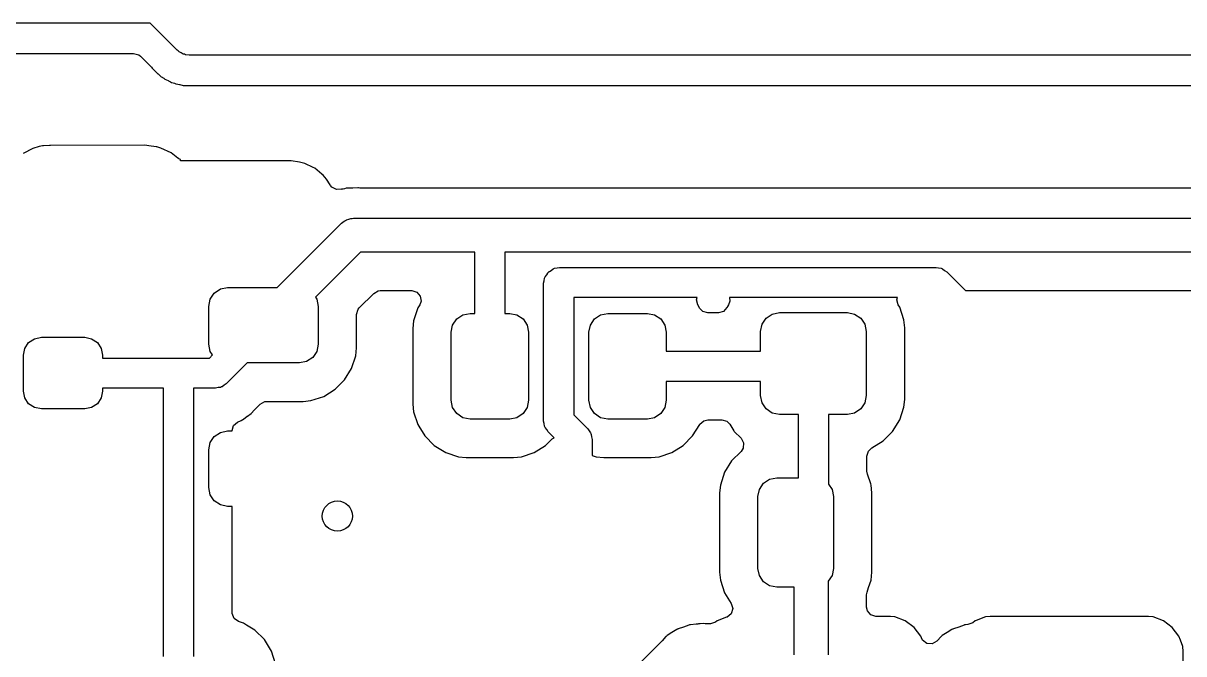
# Model space of a CAD drawing. Extents: x 0.23 to 2.97, y 0.23 to 2.17.
# Drawn here: x 0.853 to 1.458, y 1.334 to 1.663 of the extents above; entities that cross this region are included whole.
import ezdxf

# ---------------------------------------------------------------- set-up
doc = ezdxf.new("R2010")
doc.units = 0
doc.header["$MEASUREMENT"] = 0
doc.layers.add('BLACK', color=7, linetype='CONTINUOUS')

msp = doc.modelspace()

# ---------------------------------------------------------------- linework, layer by layer
at = {"layer": 'BLACK', "linetype": 'CONTINUOUS'}
for p, q in [((0.918874, 1.663), (0.498693, 1.663)), ((0.932965, 1.64891), (0.918874, 1.663)), ((0.643528, 1.64723), (0.910288, 1.64723)), ((0.910288, 1.64723), (0.91297, 1.64644)), ((0.933552, 1.64853), (0.932965, 1.64891)), ((0.934022, 1.64801), (0.933552, 1.64853)), ((0.935081, 1.64754), (0.934022, 1.64801)), ((0.936054, 1.6469), (0.935081, 1.64754)), ((0.936746, 1.64679), (0.936054, 1.6469)), ((0.937387, 1.64651), (0.936746, 1.64679)), ((0.939228, 1.64631), (0.937387, 1.64651)), ((0.91297, 1.64644), (0.913796, 1.64578)), ((0.913796, 1.64578), (0.919505, 1.64007)), ((1.5759, 1.64631), (0.939228, 1.64631)), ((0.919505, 1.64007), (0.919895, 1.63958)), ((0.919895, 1.63958), (0.919904, 1.63959)), ((0.919904, 1.63959), (0.920103, 1.63935)), ((0.920103, 1.63935), (0.922089, 1.63749)), ((0.922089, 1.63749), (0.92291, 1.63666)), ((0.92291, 1.63666), (0.922911, 1.63666)), ((0.922911, 1.63666), (0.922911, 1.63666)), ((0.922911, 1.63666), (0.923125, 1.6365)), ((0.923125, 1.6365), (0.923302, 1.63635)), ((0.923302, 1.63635), (0.924639, 1.63509)), ((0.924639, 1.63509), (0.925172, 1.6348)), ((0.925172, 1.6348), (0.925324, 1.63472)), ((0.925324, 1.63472), (0.925975, 1.63429)), ((0.925975, 1.63429), (0.926593, 1.63381)), ((0.926593, 1.63381), (0.926593, 1.63381)), ((0.926593, 1.63381), (0.926593, 1.63381)), ((0.926593, 1.63381), (0.928275, 1.63308)), ((0.928275, 1.63308), (0.928485, 1.63298)), ((0.928485, 1.63298), (0.929501, 1.63242)), ((0.929501, 1.63242), (0.930091, 1.63209)), ((0.930091, 1.63209), (0.930849, 1.6319)), ((0.930849, 1.6319), (0.931585, 1.63165)), ((0.931585, 1.63165), (0.93193, 1.6315)), ((0.93193, 1.6315), (0.932303, 1.63134)), ((0.932303, 1.63134), (0.932303, 1.63134)), ((0.932303, 1.63134), (0.932303, 1.63134)), ((0.932303, 1.63134), (0.933374, 1.63117)), ((0.933374, 1.63117), (0.934113, 1.63105)), ((0.934113, 1.63105), (0.934342, 1.631)), ((0.934342, 1.631), (0.936041, 1.63057)), ((0.936041, 1.63057), (1.08425, 1.63057)), ((1.08425, 1.63057), (1.08425, 1.63055)), ((1.08425, 1.63055), (1.17087, 1.63055)), ((1.17087, 1.63055), (1.17087, 1.63057)), ((1.17087, 1.63057), (1.32047, 1.63057)), ((1.32047, 1.63057), (1.32047, 1.63055)), ((1.32047, 1.63055), (1.40709, 1.63055)), ((1.40709, 1.63055), (1.40709, 1.63057)), ((1.40709, 1.63057), (1.55669, 1.63057)), ((0.861086, 1.59864), (0.857625, 1.59769)), ((0.862785, 1.59895), (0.861086, 1.59864)), ((0.861086, 1.59864), (0.861086, 1.59864)), ((0.863231, 1.59899), (0.862785, 1.59895)), ((0.866359, 1.59928), (0.863231, 1.59899)), ((0.866947, 1.59928), (0.866359, 1.59928)), ((0.916185, 1.59935), (0.866947, 1.59928)), ((0.916186, 1.59935), (0.916185, 1.59935)), ((0.918146, 1.59907), (0.916186, 1.59935)), ((0.916186, 1.59935), (0.916186, 1.59935)), ((0.922054, 1.59852), (0.918146, 1.59907)), ((0.92231, 1.59842), (0.922054, 1.59852)), ((0.924523, 1.59777), (0.92231, 1.59842)), ((0.857625, 1.59769), (0.852575, 1.59494)), ((0.929761, 1.59539), (0.924523, 1.59777)), ((0.924523, 1.59777), (0.924523, 1.59777)), ((0.932472, 1.59329), (0.929761, 1.59539)), ((0.932621, 1.59317), (0.932472, 1.59329)), ((0.933106, 1.59272), (0.932621, 1.59317)), ((0.933801, 1.59218), (0.933106, 1.59272)), ((0.934646, 1.59193), (0.933801, 1.59218)), ((0.934646, 1.5912), (0.934646, 1.59193)), ((0.992519, 1.5912), (0.934646, 1.5912)), ((0.996846, 1.59057), (0.992519, 1.5912)), ((0.999485, 1.5898), (0.996846, 1.59057)), ((0.996846, 1.59057), (0.996846, 1.59057)), ((0.996846, 1.59057), (0.996846, 1.59057)), ((1.00396, 1.58776), (0.999485, 1.5898)), ((1.00472, 1.58741), (1.00396, 1.58776)), ((1.00841, 1.58421), (1.00472, 1.58741)), ((1.00907, 1.58364), (1.00841, 1.58421)), ((1.01087, 1.58156), (1.00907, 1.58364)), ((1.01272, 1.57868), (1.01087, 1.58156)), ((1.01087, 1.58156), (1.01087, 1.58156)), ((1.01087, 1.58156), (1.01087, 1.58156)), ((1.01087, 1.58156), (1.01087, 1.58156)), ((1.01291, 1.57838), (1.01272, 1.57868)), ((1.01365, 1.57748), (1.01291, 1.57838)), ((1.01613, 1.57619), (1.01365, 1.57748)), ((1.01845, 1.57641), (1.01613, 1.57619)), ((1.01848, 1.57632), (1.01845, 1.57641)), ((1.01878, 1.5764), (1.01848, 1.57632)), ((1.01956, 1.57649), (1.01878, 1.5764)), ((1.02032, 1.57665), (1.01956, 1.57649)), ((1.02107, 1.57687), (1.02032, 1.57665)), ((1.0229, 1.57693), (1.02107, 1.57687)), ((1.02107, 1.57687), (1.02107, 1.57687)), ((1.02313, 1.57695), (1.0229, 1.57693)), ((1.0234, 1.57698), (1.02313, 1.57695)), ((1.02457, 1.57698), (1.0234, 1.57698)), ((1.02729, 1.57707), (1.02457, 1.57698)), ((1.0276, 1.57704), (1.02729, 1.57707)), ((1.02822, 1.57698), (1.0276, 1.57705)), ((1.0276, 1.57705), (1.0276, 1.57704)), ((1.93996, 1.57698), (1.02822, 1.57698)), ((0.985158, 1.52509), (1.01869, 1.55862)), ((1.01869, 1.55862), (1.02013, 1.55978)), ((1.02013, 1.55978), (1.02078, 1.56003)), ((1.02078, 1.56003), (1.02135, 1.56045)), ((1.02135, 1.56045), (1.02248, 1.56069)), ((1.02248, 1.56069), (1.02357, 1.5611)), ((1.02357, 1.5611), (1.02427, 1.56107)), ((1.02427, 1.56107), (1.02495, 1.56121)), ((1.02495, 1.56121), (1.94124, 1.56121)), ((1.02862, 1.5435), (1.00513, 1.52)), ((1.0882, 1.5435), (1.02862, 1.5435)), ((1.0882, 1.51156), (1.0882, 1.5435)), ((1.93757, 1.5435), (1.10395, 1.5435)), ((1.10395, 1.5435), (1.10395, 1.51156)), ((1.12491, 1.53073), (1.12573, 1.53176)), ((1.12573, 1.53176), (1.12623, 1.53256)), ((1.12623, 1.53256), (1.12628, 1.53266)), ((1.12628, 1.53266), (1.1263, 1.53268)), ((1.1263, 1.53268), (1.12643, 1.53288)), ((1.12643, 1.53288), (1.12687, 1.53332)), ((1.12687, 1.53332), (1.12707, 1.53344)), ((1.12707, 1.53344), (1.12709, 1.53347)), ((1.12709, 1.53347), (1.12718, 1.53352)), ((1.12718, 1.53352), (1.12798, 1.53402)), ((1.12798, 1.53402), (1.12902, 1.53484)), ((1.12902, 1.53484), (1.12945, 1.53494)), ((1.12945, 1.53494), (1.12983, 1.53518)), ((1.12983, 1.53518), (1.13115, 1.53533)), ((1.13115, 1.53533), (1.13243, 1.53562)), ((1.13243, 1.53562), (1.32883, 1.53562)), ((1.32883, 1.53562), (1.33011, 1.53533)), ((1.33011, 1.53533), (1.33143, 1.53518)), ((1.33143, 1.53518), (1.33181, 1.53494)), ((1.33181, 1.53494), (1.33224, 1.53484)), ((1.33224, 1.53484), (1.33328, 1.53402)), ((1.33328, 1.53402), (1.33439, 1.53332)), ((1.33439, 1.53332), (1.34423, 1.52348)), ((1.12413, 1.52731), (1.12442, 1.5286)), ((1.12413, 1.45541), (1.12413, 1.52731)), ((1.12442, 1.5286), (1.12457, 1.52992)), ((1.12457, 1.52992), (1.12481, 1.53029)), ((1.12481, 1.53029), (1.12491, 1.53073)), ((0.950206, 1.51901), (0.952339, 1.5222)), ((0.952339, 1.5222), (0.955533, 1.52434)), ((0.955533, 1.52434), (0.959299, 1.52509)), ((0.959299, 1.52509), (0.985158, 1.52509)), ((1.00513, 1.52), (1.00579, 1.51901)), ((1.02799, 1.51455), (1.03548, 1.52205)), ((1.03548, 1.52205), (1.0379, 1.52336)), ((1.0379, 1.52336), (1.03894, 1.52348)), ((1.03894, 1.52348), (1.05533, 1.52348)), ((1.05533, 1.52348), (1.05797, 1.5227)), ((1.05797, 1.5227), (1.05977, 1.52062)), ((1.05977, 1.52062), (1.06016, 1.5179)), ((1.20416, 1.51987), (1.13987, 1.51987)), ((1.13987, 1.51987), (1.13987, 1.45867)), ((1.20379, 1.51868), (1.20416, 1.51987)), ((1.30874, 1.51987), (1.221, 1.51987)), ((1.221, 1.51987), (1.22128, 1.5179)), ((1.30837, 1.51868), (1.30874, 1.51987)), ((1.34423, 1.52348), (1.74953, 1.52348)), ((0.949457, 1.51524), (0.950206, 1.51901)), ((0.949457, 1.49556), (0.949457, 1.51524)), ((1.00579, 1.51901), (1.00654, 1.51524)), ((1.00654, 1.51524), (1.00654, 1.49556)), ((1.02656, 1.5111), (1.02734, 1.51374)), ((1.02734, 1.51374), (1.02799, 1.51455)), ((1.05849, 1.51442), (1.0563, 1.5078)), ((1.05948, 1.51603), (1.05849, 1.51442)), ((1.05849, 1.51442), (1.05849, 1.51442)), ((1.06016, 1.5179), (1.05948, 1.51603)), ((1.20452, 1.51603), (1.20379, 1.51868)), ((1.20564, 1.51421), (1.20452, 1.51603)), ((1.20715, 1.51267), (1.20564, 1.51421)), ((1.21974, 1.51462), (1.218, 1.51265)), ((1.21981, 1.51471), (1.21974, 1.51463)), ((1.21974, 1.51463), (1.21974, 1.51462)), ((1.21974, 1.51462), (1.21974, 1.51462)), ((1.21989, 1.51486), (1.21981, 1.51471)), ((1.22009, 1.51519), (1.21989, 1.51486)), ((1.22061, 1.51603), (1.22009, 1.51519)), ((1.22128, 1.5179), (1.22061, 1.51603)), ((1.3091, 1.51603), (1.30837, 1.51868)), ((1.30982, 1.51486), (1.3091, 1.51603)), ((1.31201, 1.50824), (1.30982, 1.51486)), ((1.02656, 1.49357), (1.02656, 1.5111)), ((1.0563, 1.5078), (1.05588, 1.50371)), ((1.07665, 1.50548), (1.07878, 1.50868)), ((1.07878, 1.50868), (1.08197, 1.51081)), ((1.08197, 1.51081), (1.08574, 1.51156)), ((1.08574, 1.51156), (1.0882, 1.51156)), ((1.10395, 1.51156), (1.10641, 1.51156)), ((1.10641, 1.51156), (1.11018, 1.51081)), ((1.11018, 1.51081), (1.11337, 1.50868)), ((1.11337, 1.50868), (1.1155, 1.50548)), ((1.1485, 1.50548), (1.15063, 1.50868)), ((1.15063, 1.50868), (1.15382, 1.51081)), ((1.15382, 1.51081), (1.15759, 1.51156)), ((1.15759, 1.51156), (1.17826, 1.51156)), ((1.17826, 1.51156), (1.18203, 1.51081)), ((1.18203, 1.51081), (1.18522, 1.50868)), ((1.18522, 1.50868), (1.18735, 1.50548)), ((1.20979, 1.51189), (1.20715, 1.51267)), ((1.21539, 1.51189), (1.20979, 1.51189)), ((1.218, 1.51265), (1.21539, 1.51189)), ((1.23804, 1.50592), (1.24017, 1.50912)), ((1.24017, 1.50912), (1.24337, 1.51125)), ((1.24337, 1.51125), (1.24713, 1.512)), ((1.24713, 1.512), (1.28257, 1.512)), ((1.28257, 1.512), (1.28633, 1.51125)), ((1.28633, 1.51125), (1.28953, 1.50912)), ((1.28953, 1.50912), (1.29166, 1.50592)), ((1.31243, 1.50415), (1.31201, 1.50824)), ((1.05588, 1.50371), (1.05588, 1.46429)), ((1.0759, 1.50172), (1.07665, 1.50548)), ((1.0759, 1.46628), (1.0759, 1.50172)), ((1.1155, 1.50548), (1.11625, 1.50172)), ((1.11625, 1.50172), (1.11625, 1.46628)), ((1.14775, 1.50172), (1.1485, 1.50548)), ((1.14775, 1.46628), (1.14775, 1.50172)), ((1.18735, 1.50548), (1.1881, 1.50172)), ((1.1881, 1.50172), (1.1881, 1.49187)), ((1.23729, 1.50216), (1.23804, 1.50592)), ((1.23729, 1.49187), (1.23729, 1.50216)), ((1.29166, 1.50592), (1.29241, 1.50216)), ((1.29241, 1.50216), (1.29241, 1.46869)), ((1.31243, 1.4667), (1.31243, 1.50415)), ((0.853491, 1.49335), (0.855518, 1.49639)), ((0.855518, 1.49639), (0.858552, 1.49841)), ((0.858552, 1.49841), (0.86213, 1.49913)), ((0.86213, 1.49913), (0.884768, 1.49913)), ((0.884768, 1.49913), (0.888346, 1.49841)), ((0.888346, 1.49841), (0.891379, 1.49639)), ((0.891379, 1.49639), (0.893406, 1.49335)), ((0.950206, 1.49179), (0.949457, 1.49556)), ((1.00654, 1.49556), (1.00579, 1.49179)), ((0.85278, 1.48978), (0.853491, 1.49335)), ((0.85278, 1.47107), (0.85278, 1.48978)), ((0.893406, 1.49335), (0.894118, 1.48978)), ((0.894118, 1.48978), (0.894118, 1.4883)), ((0.949762, 1.4883), (0.951427, 1.48996)), ((0.951427, 1.48996), (0.950206, 1.49179)), ((1.00579, 1.49179), (1.00366, 1.4886)), ((1.02395, 1.48285), (1.02615, 1.48948)), ((1.02615, 1.48948), (1.02656, 1.49357)), ((1.1881, 1.49187), (1.23729, 1.49187)), ((0.894118, 1.4883), (0.937, 1.4883)), ((0.937, 1.4883), (0.949762, 1.4883)), ((0.96945, 1.48572), (0.958591, 1.47486)), ((0.996701, 1.48572), (0.96945, 1.48572)), ((1.00047, 1.48647), (0.996701, 1.48572)), ((1.00366, 1.4886), (1.00047, 1.48647)), ((1.02028, 1.47691), (1.02395, 1.48285)), ((0.853491, 1.4675), (0.85278, 1.47107)), ((0.894118, 1.47107), (0.893406, 1.4675)), ((0.925835, 1.47255), (0.894118, 1.47255)), ((0.894118, 1.47255), (0.894118, 1.47107)), ((0.925835, 1.33257), (0.925835, 1.47255)), ((0.953024, 1.47255), (0.941583, 1.47255)), ((0.941583, 1.47255), (0.941583, 1.33257)), ((0.954312, 1.47285), (0.953024, 1.47255)), ((0.955624, 1.47299), (0.954312, 1.47285)), ((0.956003, 1.47323), (0.955624, 1.47299)), ((0.95644, 1.47333), (0.956003, 1.47323)), ((0.957473, 1.47415), (0.95644, 1.47333)), ((0.958591, 1.47486), (0.957473, 1.47415)), ((1.00941, 1.46831), (1.01535, 1.47198)), ((1.01535, 1.47198), (1.02028, 1.47691)), ((1.23729, 1.47613), (1.1881, 1.47613)), ((1.1881, 1.47613), (1.1881, 1.46628)), ((1.23729, 1.46869), (1.23729, 1.47613)), ((0.855518, 1.46446), (0.853491, 1.4675)), ((0.893406, 1.4675), (0.891379, 1.46446)), ((0.976313, 1.46427), (0.978727, 1.46559)), ((0.978727, 1.46559), (0.979765, 1.4657)), ((0.979765, 1.4657), (0.99869, 1.4657)), ((0.99869, 1.4657), (0.998691, 1.4657)), ((0.998691, 1.4657), (1.00278, 1.46611)), ((1.00278, 1.46611), (1.00941, 1.46831)), ((1.07665, 1.46252), (1.0759, 1.46628)), ((1.11625, 1.46628), (1.1155, 1.46252)), ((1.1485, 1.46252), (1.14775, 1.46628)), ((1.1881, 1.46628), (1.18735, 1.46252)), ((1.23804, 1.46493), (1.23729, 1.46869)), ((1.24017, 1.46173), (1.23804, 1.46493)), ((1.29166, 1.46493), (1.28953, 1.46173)), ((1.29241, 1.46869), (1.29166, 1.46493)), ((1.31201, 1.46261), (1.31243, 1.4667)), ((0.858552, 1.46244), (0.855518, 1.46446)), ((0.86213, 1.46172), (0.858552, 1.46244)), ((0.884768, 1.46172), (0.86213, 1.46172)), ((0.888346, 1.46244), (0.884768, 1.46172)), ((0.891379, 1.46446), (0.888346, 1.46244)), ((0.969623, 1.45799), (0.971656, 1.45939)), ((0.971656, 1.45939), (0.973296, 1.46124)), ((0.973296, 1.46124), (0.973394, 1.46135)), ((0.973394, 1.46135), (0.976313, 1.46427)), ((1.05588, 1.46429), (1.05588, 1.46429)), ((1.05588, 1.46429), (1.0563, 1.4602)), ((1.0563, 1.4602), (1.05849, 1.45358)), ((1.07878, 1.45932), (1.07665, 1.46252)), ((1.08197, 1.45719), (1.07878, 1.45932)), ((1.11337, 1.45932), (1.11018, 1.45719)), ((1.1155, 1.46252), (1.11337, 1.45932)), ((1.15063, 1.45932), (1.1485, 1.46252)), ((1.15382, 1.45719), (1.15063, 1.45932)), ((1.18522, 1.45932), (1.18203, 1.45719)), ((1.18735, 1.46252), (1.18522, 1.45932)), ((1.24337, 1.4596), (1.24017, 1.46173)), ((1.24713, 1.45885), (1.24337, 1.4596)), ((1.28633, 1.4596), (1.28257, 1.45885)), ((1.28953, 1.46173), (1.28633, 1.4596)), ((1.30982, 1.45599), (1.31201, 1.46261)), ((0.961602, 1.45048), (0.962377, 1.45312)), ((0.962377, 1.45312), (0.964456, 1.45492)), ((0.964456, 1.45492), (0.964752, 1.45504)), ((0.964752, 1.45504), (0.966082, 1.45555)), ((0.966082, 1.45555), (0.966418, 1.45578)), ((0.966418, 1.45578), (0.967188, 1.45621)), ((0.967188, 1.45621), (0.96756, 1.45638)), ((0.96756, 1.45638), (0.969506, 1.4579)), ((0.969506, 1.4579), (0.969623, 1.45799)), ((1.05849, 1.45358), (1.05849, 1.45358)), ((1.05849, 1.45358), (1.05902, 1.45272)), ((1.08574, 1.45644), (1.08197, 1.45719)), ((1.10641, 1.45644), (1.08574, 1.45644)), ((1.11018, 1.45719), (1.10641, 1.45644)), ((1.12442, 1.45412), (1.12413, 1.45541)), ((1.12457, 1.45281), (1.12442, 1.45412)), ((1.12481, 1.45243), (1.12457, 1.45281)), ((1.13987, 1.45867), (1.14711, 1.45144)), ((1.15759, 1.45644), (1.15382, 1.45719)), ((1.17826, 1.45644), (1.15759, 1.45644)), ((1.18203, 1.45719), (1.17826, 1.45644)), ((1.20184, 1.44764), (1.20551, 1.45358)), ((1.20551, 1.45358), (1.20564, 1.45379)), ((1.20551, 1.45358), (1.20551, 1.45358)), ((1.20564, 1.45379), (1.20768, 1.45563)), ((1.20768, 1.45563), (1.20979, 1.45611)), ((1.20979, 1.45611), (1.21709, 1.45611)), ((1.21709, 1.45611), (1.21973, 1.45533)), ((1.21973, 1.45533), (1.22124, 1.45379)), ((1.22124, 1.45379), (1.22337, 1.45034)), ((1.25698, 1.45885), (1.24713, 1.45885)), ((1.25698, 1.42582), (1.25698, 1.45885)), ((1.28257, 1.45885), (1.27272, 1.45885)), ((1.27272, 1.45885), (1.27272, 1.42245)), ((1.30615, 1.45005), (1.30982, 1.45599)), ((0.950206, 1.44421), (0.952339, 1.4474)), ((0.952339, 1.4474), (0.955533, 1.44953)), ((0.955533, 1.44953), (0.959299, 1.45028)), ((0.959299, 1.45028), (0.961602, 1.45028)), ((0.961602, 1.45028), (0.961602, 1.45048)), ((1.05902, 1.45272), (1.06216, 1.44764)), ((1.06216, 1.44764), (1.06709, 1.4427)), ((1.12491, 1.45199), (1.12481, 1.45243)), ((1.12573, 1.45096), (1.12491, 1.45199)), ((1.12643, 1.44984), (1.12573, 1.45096)), ((1.12954, 1.44673), (1.12643, 1.44984)), ((1.14711, 1.45144), (1.14781, 1.45032)), ((1.14781, 1.45032), (1.14864, 1.44928)), ((1.14864, 1.44928), (1.14874, 1.44885)), ((1.14874, 1.44885), (1.14898, 1.44847)), ((1.14898, 1.44847), (1.14912, 1.44716)), ((1.14912, 1.44716), (1.14942, 1.44587)), ((1.19691, 1.4427), (1.20184, 1.44764)), ((1.22337, 1.45034), (1.22355, 1.45005)), ((1.22355, 1.45005), (1.22712, 1.44648)), ((1.30121, 1.44511), (1.30615, 1.45005)), ((0.949457, 1.44044), (0.950206, 1.44421)), ((1.06709, 1.4427), (1.07303, 1.43903)), ((1.11912, 1.43903), (1.12506, 1.4427)), ((1.12506, 1.4427), (1.12855, 1.44619)), ((1.12855, 1.44619), (1.12954, 1.44673)), ((1.14942, 1.44587), (1.14942, 1.43753)), ((1.19097, 1.43903), (1.19691, 1.4427)), ((1.22712, 1.44648), (1.22844, 1.44406)), ((1.22824, 1.44132), (1.22712, 1.43957)), ((1.22844, 1.44406), (1.22824, 1.44132)), ((1.29352, 1.4398), (1.29506, 1.44131)), ((1.29506, 1.44131), (1.29527, 1.44144)), ((1.29527, 1.44144), (1.30121, 1.44511)), ((1.29527, 1.44144), (1.29527, 1.44144)), ((0.949457, 1.42076), (0.949457, 1.44044)), ((1.07303, 1.43903), (1.07966, 1.43684)), ((1.07966, 1.43684), (1.08375, 1.43642)), ((1.08375, 1.43642), (1.1084, 1.43642)), ((1.1084, 1.43642), (1.11249, 1.43684)), ((1.11249, 1.43684), (1.11912, 1.43903)), ((1.14942, 1.43753), (1.15151, 1.43684)), ((1.15151, 1.43684), (1.1556, 1.43642)), ((1.1556, 1.43642), (1.18025, 1.43642)), ((1.18025, 1.43642), (1.18434, 1.43684)), ((1.18434, 1.43684), (1.19097, 1.43903)), ((1.22712, 1.43957), (1.22217, 1.43462)), ((1.29274, 1.43716), (1.29352, 1.4398)), ((1.29274, 1.42931), (1.29274, 1.43716)), ((1.21851, 1.42868), (1.21631, 1.42206)), ((1.22217, 1.43462), (1.21851, 1.42868)), ((1.21851, 1.42868), (1.21851, 1.42868)), ((1.29299, 1.42777), (1.29274, 1.42931)), ((1.23666, 1.41974), (1.2388, 1.42294)), ((1.2388, 1.42294), (1.24199, 1.42507)), ((1.24199, 1.42507), (1.24576, 1.42582)), ((1.24576, 1.42582), (1.25698, 1.42582)), ((1.2947, 1.42262), (1.29299, 1.42777)), ((1.29489, 1.42206), (1.2947, 1.42262)), ((0.950206, 1.41699), (0.949457, 1.42076)), ((0.952339, 1.4138), (0.950206, 1.41699)), ((1.21631, 1.42206), (1.21589, 1.41797)), ((1.21589, 1.41797), (1.21589, 1.37659)), ((1.23591, 1.41598), (1.23666, 1.41974)), ((1.27272, 1.42245), (1.27453, 1.41974)), ((1.27453, 1.41974), (1.27528, 1.41598)), ((1.2953, 1.41797), (1.29489, 1.42206)), ((1.2953, 1.37658), (1.2953, 1.41797)), ((0.955533, 1.41166), (0.952339, 1.4138)), ((0.959299, 1.41091), (0.955533, 1.41166)), ((0.961602, 1.41091), (0.959299, 1.41091)), ((0.961602, 1.35548), (0.961602, 1.41091)), ((1.23591, 1.37857), (1.23591, 1.41598)), ((1.27528, 1.41598), (1.27528, 1.37857)), ((1.21589, 1.37659), (1.21589, 1.37658)), ((1.21589, 1.37658), (1.21631, 1.3725)), ((1.23666, 1.37481), (1.23591, 1.37857)), ((1.2388, 1.37162), (1.23666, 1.37481)), ((1.27453, 1.37481), (1.27254, 1.37182)), ((1.27528, 1.37857), (1.27453, 1.37481)), ((1.29489, 1.3725), (1.2953, 1.37658)), ((1.21631, 1.3725), (1.21851, 1.36587)), ((1.24199, 1.36948), (1.2388, 1.37162)), ((1.24576, 1.36873), (1.24199, 1.36948)), ((1.25482, 1.36873), (1.24576, 1.36873)), ((1.25482, 1.33347), (1.25482, 1.36873)), ((1.27254, 1.37182), (1.27254, 1.33347)), ((1.2928, 1.36621), (1.29361, 1.36863)), ((1.29361, 1.36863), (1.29489, 1.3725)), ((1.21851, 1.36587), (1.21851, 1.36587)), ((1.21851, 1.36587), (1.222, 1.3602)), ((1.29256, 1.36468), (1.2928, 1.36621)), ((1.29256, 1.35837), (1.29256, 1.36468)), ((1.22273, 1.35755), (1.2219, 1.35493)), ((1.222, 1.3602), (1.22273, 1.35755)), ((1.293, 1.35635), (1.29256, 1.35837)), ((1.2948, 1.35427), (1.293, 1.35635)), ((0.961631, 1.35496), (0.961602, 1.35548)), ((0.962687, 1.35242), (0.961631, 1.35496)), ((0.964949, 1.35085), (0.962687, 1.35242)), ((0.967572, 1.34998), (0.964949, 1.35085)), ((0.969214, 1.34897), (0.967572, 1.34998)), ((0.967572, 1.34998), (0.967572, 1.34998)), ((0.967572, 1.34998), (0.967572, 1.34998)), ((1.21369, 1.35053), (1.21111, 1.34957)), ((1.21461, 1.35122), (1.21369, 1.35053)), ((1.21955, 1.35307), (1.21461, 1.35122)), ((1.21461, 1.35122), (1.21461, 1.35122)), ((1.21979, 1.35316), (1.21955, 1.35307)), ((1.2219, 1.35493), (1.21979, 1.35316)), ((1.29744, 1.35349), (1.2948, 1.35427)), ((1.30496, 1.35349), (1.29744, 1.35349)), ((1.30735, 1.35324), (1.30496, 1.35349)), ((1.30496, 1.35349), (1.30496, 1.35349)), ((1.31274, 1.35122), (1.30735, 1.35324)), ((1.31735, 1.34777), (1.31274, 1.35122)), ((1.31274, 1.35122), (1.31274, 1.35122)), ((1.34791, 1.35021), (1.34541, 1.34926)), ((1.34926, 1.35122), (1.34791, 1.35021)), ((1.34966, 1.35137), (1.34926, 1.35122)), ((1.34926, 1.35122), (1.34926, 1.35122)), ((1.34926, 1.35122), (1.34926, 1.35122)), ((1.35465, 1.35324), (1.34966, 1.35137)), ((1.35704, 1.35349), (1.35465, 1.35324)), ((1.35465, 1.35324), (1.35465, 1.35324)), ((1.43961, 1.35349), (1.35704, 1.35349)), ((1.35704, 1.35349), (1.35704, 1.35349)), ((1.44199, 1.35324), (1.43961, 1.35349)), ((1.43961, 1.35349), (1.43961, 1.35349)), ((1.44739, 1.35122), (1.44199, 1.35324)), ((1.45199, 1.34777), (1.44739, 1.35122)), ((1.44739, 1.35122), (1.44739, 1.35122)), ((0.973514, 1.34632), (0.969214, 1.34897)), ((0.97845, 1.34138), (0.973514, 1.34632)), ((1.19107, 1.34504), (1.18856, 1.34348)), ((1.19354, 1.34666), (1.19107, 1.34504)), ((1.1938, 1.34679), (1.19354, 1.34666)), ((1.19404, 1.34691), (1.19379, 1.34679)), ((1.19379, 1.34679), (1.1938, 1.34679)), ((1.19405, 1.34691), (1.19404, 1.34691)), ((1.1943, 1.34703), (1.19405, 1.34691)), ((1.19711, 1.34796), (1.1943, 1.34703)), ((1.19989, 1.34897), (1.19711, 1.34796)), ((1.20016, 1.34903), (1.19989, 1.34897)), ((1.20043, 1.3491), (1.20016, 1.34904)), ((1.20016, 1.34904), (1.20016, 1.34903)), ((1.20071, 1.34915), (1.20043, 1.34909)), ((1.20043, 1.34909), (1.20043, 1.3491)), ((1.20366, 1.34941), (1.20071, 1.34915)), ((1.20447, 1.3495), (1.20366, 1.34941)), ((1.20491, 1.34956), (1.20447, 1.3495)), ((1.20522, 1.34956), (1.20491, 1.34956)), ((1.20544, 1.34956), (1.20522, 1.34956)), ((1.20582, 1.3496), (1.20544, 1.34956)), ((1.20744, 1.34974), (1.20582, 1.3496)), ((1.20834, 1.34961), (1.20744, 1.34974)), ((1.20905, 1.34956), (1.20834, 1.34961)), ((1.21076, 1.34956), (1.20905, 1.34956)), ((1.21111, 1.34957), (1.21076, 1.34956)), ((1.3208, 1.34317), (1.31735, 1.34777)), ((1.33458, 1.34504), (1.33206, 1.34348)), ((1.33705, 1.34666), (1.33458, 1.34504)), ((1.3373, 1.34679), (1.33705, 1.34666)), ((1.33755, 1.34691), (1.3373, 1.34679)), ((1.3373, 1.34679), (1.3373, 1.34679)), ((1.33781, 1.34703), (1.33755, 1.34691)), ((1.33755, 1.34691), (1.33755, 1.34691)), ((1.34061, 1.34796), (1.33781, 1.34703)), ((1.34339, 1.34897), (1.34061, 1.34796)), ((1.34367, 1.34903), (1.34339, 1.34897)), ((1.34394, 1.3491), (1.34367, 1.34904)), ((1.34367, 1.34904), (1.34367, 1.34903)), ((1.34422, 1.34915), (1.34394, 1.34909)), ((1.34394, 1.34909), (1.34394, 1.3491)), ((1.34541, 1.34926), (1.34422, 1.34915)), ((1.45544, 1.34317), (1.45199, 1.34777)), ((0.982115, 1.33544), (0.97845, 1.34138)), ((1.18587, 1.3408), (1.16072, 1.31565)), ((1.1879, 1.34295), (1.18587, 1.3408)), ((1.18812, 1.34313), (1.1879, 1.34295)), ((1.18833, 1.34331), (1.18812, 1.34313)), ((1.18812, 1.34313), (1.18812, 1.34313)), ((1.18856, 1.34348), (1.18833, 1.34331)), ((1.18833, 1.34331), (1.18833, 1.34331)), ((1.32112, 1.34231), (1.3208, 1.34317)), ((1.32178, 1.34109), (1.32112, 1.34231)), ((1.32398, 1.33944), (1.32178, 1.34109)), ((1.32673, 1.33925), (1.32398, 1.33944)), ((1.32914, 1.34057), (1.32673, 1.33925)), ((1.32938, 1.3408), (1.32914, 1.34057)), ((1.33141, 1.34295), (1.32938, 1.3408)), ((1.33162, 1.34313), (1.33141, 1.34295)), ((1.33141, 1.34295), (1.33141, 1.34295)), ((1.33141, 1.34295), (1.33141, 1.34295)), ((1.33184, 1.34331), (1.33162, 1.34313)), ((1.33162, 1.34313), (1.33162, 1.34313)), ((1.33206, 1.34348), (1.33184, 1.34331)), ((1.33184, 1.34331), (1.33184, 1.34331)), ((1.45622, 1.34109), (1.45544, 1.34317)), ((1.45744, 1.33783), (1.45622, 1.34109)), ((1.45746, 1.33777), (1.45744, 1.33783)), ((0.984311, 1.32881), (0.982115, 1.33544)), ((1.45748, 1.3376), (1.45746, 1.33777)), ((1.45771, 1.33539), (1.45748, 1.3376)), ((1.45771, 1.30597), (1.45771, 1.33539)), ((1.45771, 1.33539), (1.45771, 1.33539))]:
    msp.add_line(p, q, dxfattribs=at)
at = {"layer": 'BLACK'}
msp.add_circle((1.01654, 1.40586), 0.007874, dxfattribs=at)

doc.saveas('drawing.dxf')
